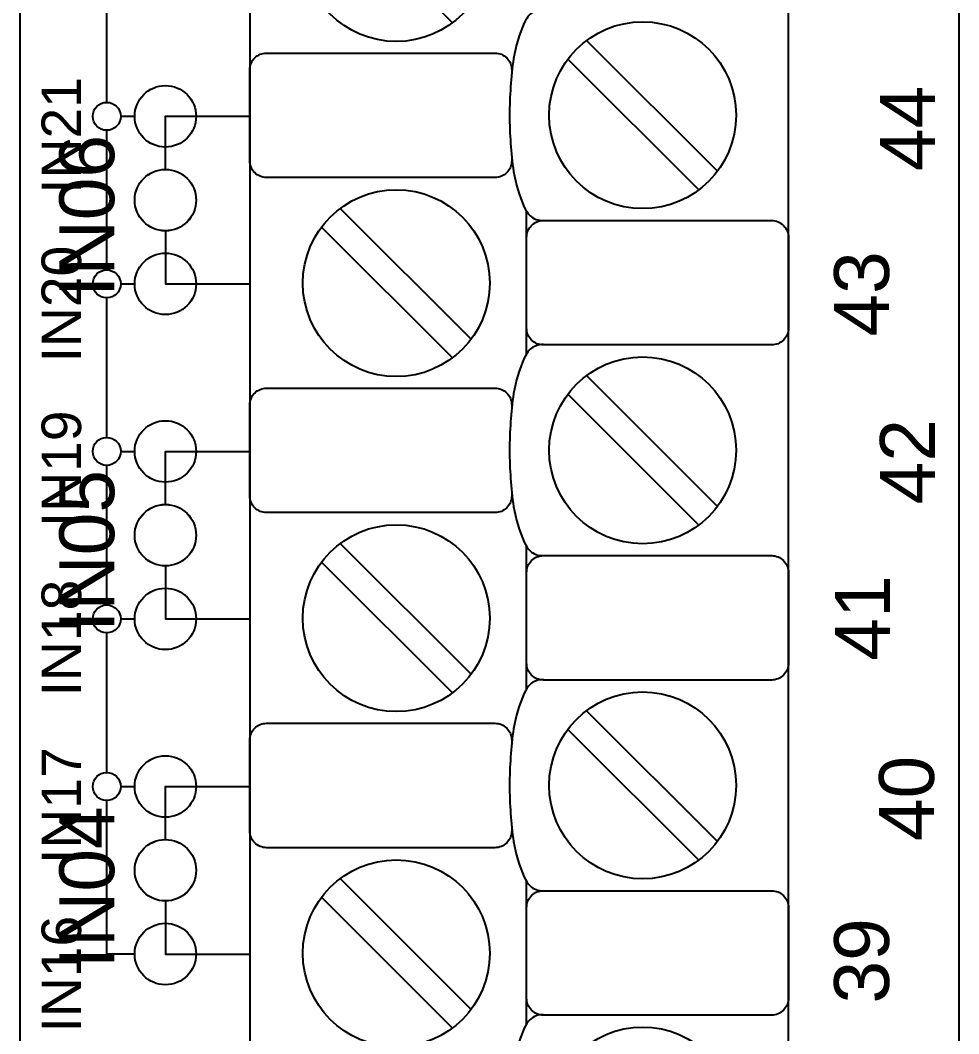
# Model space of a CAD drawing. Extents: x 1 to 47, y 1 to 34.6.
# Drawn here: x 35.169 to 36.849, y 16.855 to 18.67 of the extents above; entities that cross this region are included whole.
import ezdxf

# ---------------------------------------------------------------- set-up
doc = ezdxf.new("R2010")
doc.units = 0
doc.header["$MEASUREMENT"] = 0
for name, color, linetype in [('10_0______DWG_', 7, 'CONTINUOUS'), ('8_1__2___8__OPTOISOLATED_I', 7, 'CONTINUOUS'), ('8_2__7___8__OPTOISOLATED_I', 7, 'CONTINUOUS'), ('8_3__C___18__COMMON____6__', 7, 'CONTINUOUS'), ('8_4__D___18__COMMON____6__', 7, 'CONTINUOUS'), ('8_5__E___8__OPTOISOLATED_I', 7, 'CONTINUOUS'), ('8_6__4___18__COMMON____6__', 7, 'CONTINUOUS'), ('8_7__8___8__OPTOISOLATED_I', 7, 'CONTINUOUS')]:
    doc.layers.add(name, color=color, linetype=linetype)
doc.styles.add('ARIAL', font='arial.ttf')

msp = doc.modelspace()

# ---------------------------------------------------------------- linework, layer by layer
at = {"layer": '10_0______DWG_'}
for points in [[(35.169, 3.6192), (35.169, 20.2795, -0.468367), (35.229, 20.3295), (36.7989, 20.3295, -0.414132), (36.849, 20.2795), (36.849, 3.6192, -0.414214), (36.7989, 3.5692), (35.219, 3.5692, -0.414287)], [(36.3961, 15.088), (36.5141, 15.088, 0.414213), (36.5441, 15.118), (36.5442, 20.0998, 0.414214), (36.5142, 20.1298), (36.2011, 20.1298), (35.9564, 20.2207, 0.480048), (35.7582, 20.0757), (35.7582, 19.8415, -0.414214), (35.7282, 19.8115), (35.61, 19.8115, 0.414212), (35.58, 19.7815), (35.5799, 19.7815), (35.5799, 14.8004, 0.414215), (35.6099, 14.7704), (35.9228, 14.7705), (36.1676, 14.6796, 0.47859), (36.3661, 14.8246), (36.3661, 15.058, -0.414214)]]:
    msp.add_lwpolyline(points, format="xyb", close=True, dxfattribs=at)
for points in [[(35.7083, 18.8999), (35.9425, 18.6657)], [(36.1827, 18.634), (36.4169, 18.3998)], [(36.1493, 18.6005), (36.3835, 18.3664)], [(35.7417, 18.3333), (35.9759, 18.0991)], [(36.0754, 18.073), (36.0754, 18.3281)], [(35.7083, 18.2999), (35.9425, 18.0657)], [(36.1827, 18.0339), (36.4169, 17.7998)], [(36.1493, 18.0005), (36.3835, 17.7664)], [(35.7417, 17.7333), (35.9759, 17.4991)], [(36.0754, 17.473), (36.0754, 17.7281)], [(35.7083, 17.6999), (35.9425, 17.4657)], [(36.1827, 17.4339), (36.4169, 17.1998)], [(36.1493, 17.4005), (36.3835, 17.1664)], [(35.7417, 17.1333), (35.9759, 16.8991)], [(36.0754, 16.873), (36.0754, 17.1281)], [(35.7083, 17.0999), (35.9425, 16.8657)]]:
    msp.add_lwpolyline(points, dxfattribs=at)
for points in [[(36.1054, 18.6895, 0.191033), (36.0815, 18.681, 0.081668), (36.0713, 18.6654, 0.0591), (36.052, 18.6017, 0.034646), (36.0449, 18.5002, 0.03436), (36.052, 18.3995, 0.0591), (36.0713, 18.3358, 0.081668), (36.0815, 18.3201, 0.191033), (36.1054, 18.3116)], [(36.0487, 18.4265), (36.0487, 18.4186, -0.414214), (36.0187, 18.3886), (35.6099, 18.3886, -0.414214), (35.5799, 18.4186), (35.5799, 18.5815, -0.414214), (35.6099, 18.6115), (36.0187, 18.6115, -0.414214), (36.0487, 18.5815), (36.0487, 18.5746)], [(36.0754, 18.2816, -0.414214), (36.1054, 18.3116), (36.5141, 18.3116, -0.414214), (36.5441, 18.2816), (36.5441, 18.1188, -0.414214), (36.5141, 18.0888), (36.1054, 18.0888, -0.414214), (36.0754, 18.1188)], [(36.1054, 18.0895, 0.191033), (36.0815, 18.081, 0.081668), (36.0713, 18.0654, 0.0591), (36.052, 18.0017, 0.034646), (36.0449, 17.9002, 0.03436), (36.052, 17.7995, 0.0591), (36.0713, 17.7357, 0.081668), (36.0815, 17.7201, 0.191033), (36.1054, 17.7116)], [(36.0487, 17.8265), (36.0487, 17.8186, -0.414214), (36.0187, 17.7886), (35.6099, 17.7886, -0.414214), (35.5799, 17.8186), (35.5799, 17.9815, -0.414214), (35.6099, 18.0115), (36.0187, 18.0115, -0.414214), (36.0487, 17.9815), (36.0487, 17.9746)], [(36.0754, 17.6816, -0.414214), (36.1054, 17.7116), (36.5141, 17.7116, -0.414214), (36.5441, 17.6816), (36.5441, 17.5188, -0.414214), (36.5141, 17.4888), (36.1054, 17.4888, -0.414214), (36.0754, 17.5188)], [(36.1054, 17.4895, 0.191033), (36.0815, 17.481, 0.081668), (36.0713, 17.4654, 0.0591), (36.052, 17.4017, 0.034646), (36.0449, 17.3001, 0.03436), (36.052, 17.1995, 0.0591), (36.0713, 17.1357, 0.081668), (36.0815, 17.1201, 0.191033), (36.1054, 17.1116)], [(36.0487, 17.2265), (36.0487, 17.2186, -0.414214), (36.0187, 17.1886), (35.6099, 17.1886, -0.414214), (35.5799, 17.2186), (35.5799, 17.3814, -0.414214), (35.6099, 17.4114), (36.0187, 17.4114, -0.414214), (36.0487, 17.3814), (36.0487, 17.3746)], [(36.0754, 17.0816, -0.414214), (36.1054, 17.1116), (36.5141, 17.1116, -0.414214), (36.5441, 17.0816), (36.5441, 16.9188, -0.414214), (36.5141, 16.8888), (36.1054, 16.8888, -0.414214), (36.0754, 16.9188)], [(36.1054, 16.8895, 0.191033), (36.0815, 16.881, 0.081668), (36.0713, 16.8654, 0.0591), (36.052, 16.8017, 0.034646), (36.0449, 16.7001, 0.03436), (36.052, 16.5995, 0.0591), (36.0713, 16.5357, 0.081668), (36.0815, 16.5201, 0.191033), (36.1054, 16.5116)]]:
    msp.add_lwpolyline(points, format="xyb", dxfattribs=at)
for centre in [(35.8421, 18.7995), (36.2831, 18.5002), (35.8421, 18.1995), (36.2831, 17.9002), (35.8421, 17.5995), (36.2831, 17.3001), (35.8421, 16.9995), (36.2831, 16.7001)]:
    msp.add_circle(centre, 0.1673, dxfattribs=at)
at = {"layer": '8_1__2___8__OPTOISOLATED_I'}
for points in [[(35.4288, 18.4032), (35.4288, 18.4982), (35.5799, 18.4982)], [(35.4288, 18.2932), (35.4288, 18.1982), (35.5799, 18.1982)], [(35.4288, 17.8032), (35.4288, 17.8982), (35.5799, 17.8982)], [(35.4288, 17.6932), (35.4288, 17.5982), (35.5799, 17.5982)], [(35.4288, 17.2032), (35.4288, 17.2982), (35.5799, 17.2982)], [(35.4288, 17.0932), (35.4288, 16.9982), (35.5799, 16.9982)]]:
    msp.add_lwpolyline(points, dxfattribs=at)
for centre in [(35.4288, 18.3482), (35.4288, 17.7482), (35.4288, 17.1482)]:
    msp.add_circle(centre, 0.055, dxfattribs=at)
at = {"layer": '8_2__7___8__OPTOISOLATED_I'}
for points in [[(35.4288, 18.4031), (35.4288, 18.4982), (35.5799, 18.4982)], [(35.4288, 18.2931), (35.4288, 18.1982), (35.5799, 18.1982)], [(35.4288, 17.8031), (35.4288, 17.8982), (35.5799, 17.8982)], [(35.4288, 17.6931), (35.4288, 17.5982), (35.5799, 17.5982)], [(35.4288, 17.2031), (35.4288, 17.2982), (35.5799, 17.2982)], [(35.4288, 17.0931), (35.4288, 16.9982), (35.5799, 16.9982)]]:
    msp.add_lwpolyline(points, dxfattribs=at)
for centre in [(35.4288, 18.3481), (35.4288, 17.7481), (35.4288, 17.1481)]:
    msp.add_circle(centre, 0.055, dxfattribs=at)
at = {"layer": '8_3__C___18__COMMON____6__'}
for points in [[(35.3238, 18.5232), (35.3238, 18.7732)], [(35.3488, 18.4982), (35.3738, 18.4982)], [(35.4838, 18.4982), (35.5799, 18.4982)], [(35.3238, 18.2232), (35.3238, 18.4732)], [(35.3488, 18.1982), (35.3738, 18.1982)], [(35.4838, 18.1982), (35.5799, 18.1982)], [(35.3238, 17.9232), (35.3238, 18.1732)], [(35.3488, 17.8982), (35.3738, 17.8982)], [(35.4838, 17.8982), (35.5799, 17.8982)], [(35.3238, 17.6232), (35.3238, 17.8732)], [(35.3488, 17.5982), (35.3738, 17.5982)], [(35.4838, 17.5982), (35.5799, 17.5982)], [(35.3238, 17.3232), (35.3238, 17.5732)], [(35.3488, 17.2982), (35.3738, 17.2982)], [(35.4838, 17.2982), (35.5799, 17.2982)], [(35.3738, 16.9981), (35.3238, 16.9981), (35.3238, 17.2732)], [(35.4838, 16.9982), (35.5799, 16.9982)]]:
    msp.add_lwpolyline(points, dxfattribs=at)
for centre, radius in [((35.4288, 18.4982), 0.055), ((35.3238, 18.4982), 0.025), ((35.4288, 18.1982), 0.055), ((35.3238, 18.1982), 0.025), ((35.4288, 17.8982), 0.055), ((35.3238, 17.8982), 0.025), ((35.4288, 17.5982), 0.055), ((35.3238, 17.5982), 0.025), ((35.4288, 17.2982), 0.055), ((35.3238, 17.2982), 0.025), ((35.4288, 16.9982), 0.055)]:
    msp.add_circle(centre, radius, dxfattribs=at)
at = {"layer": '8_4__D___18__COMMON____6__'}
for points in [[(35.3238, 18.5232), (35.3238, 18.7732)], [(35.3488, 18.4982), (35.3738, 18.4982)], [(35.4838, 18.4982), (35.5799, 18.4982)], [(35.3238, 18.2232), (35.3238, 18.4732)], [(35.3488, 18.1982), (35.3738, 18.1982)], [(35.4838, 18.1982), (35.5799, 18.1982)], [(35.3238, 17.9232), (35.3238, 18.1732)], [(35.3488, 17.8982), (35.3738, 17.8982)], [(35.4838, 17.8982), (35.5799, 17.8982)], [(35.3238, 17.6232), (35.3238, 17.8732)], [(35.3488, 17.5982), (35.3738, 17.5982)], [(35.4838, 17.5982), (35.5799, 17.5982)], [(35.3238, 17.3232), (35.3238, 17.5732)], [(35.3488, 17.2982), (35.3738, 17.2982)], [(35.4838, 17.2982), (35.5799, 17.2982)], [(35.3738, 16.9981), (35.3238, 16.9981), (35.3238, 17.2732)], [(35.4838, 16.9982), (35.5799, 16.9982)]]:
    msp.add_lwpolyline(points, dxfattribs=at)
for centre, radius in [((35.4288, 18.4982), 0.055), ((35.3238, 18.4982), 0.025), ((35.4288, 18.1982), 0.055), ((35.3238, 18.1982), 0.025), ((35.4288, 17.8982), 0.055), ((35.3238, 17.8982), 0.025), ((35.4288, 17.5982), 0.055), ((35.3238, 17.5982), 0.025), ((35.4288, 17.2982), 0.055), ((35.3238, 17.2982), 0.025), ((35.4288, 16.9982), 0.055)]:
    msp.add_circle(centre, radius, dxfattribs=at)
at = {"layer": '8_5__E___8__OPTOISOLATED_I'}
for points in [[(35.4288, 18.4031), (35.4288, 18.4982), (35.5799, 18.4982)], [(35.4288, 18.2931), (35.4288, 18.1982), (35.5799, 18.1982)], [(35.4288, 17.8031), (35.4288, 17.8982), (35.5799, 17.8982)], [(35.4288, 17.6931), (35.4288, 17.5982), (35.5799, 17.5982)], [(35.4288, 17.2031), (35.4288, 17.2982), (35.5799, 17.2982)], [(35.4288, 17.0931), (35.4288, 16.9982), (35.5799, 16.9982)]]:
    msp.add_lwpolyline(points, dxfattribs=at)
for centre in [(35.4288, 18.3481), (35.4288, 17.7481), (35.4288, 17.1481)]:
    msp.add_circle(centre, 0.055, dxfattribs=at)
at = {"layer": '8_6__4___18__COMMON____6__'}
for points in [[(35.3238, 18.5232), (35.3238, 18.7732)], [(35.3488, 18.4982), (35.3738, 18.4982)], [(35.4838, 18.4982), (35.5799, 18.4982)], [(35.3238, 18.2232), (35.3238, 18.4732)], [(35.3488, 18.1982), (35.3738, 18.1982)], [(35.4838, 18.1982), (35.5799, 18.1982)], [(35.3238, 17.9232), (35.3238, 18.1732)], [(35.3488, 17.8982), (35.3738, 17.8982)], [(35.4838, 17.8982), (35.5799, 17.8982)], [(35.3238, 17.6232), (35.3238, 17.8732)], [(35.3488, 17.5982), (35.3738, 17.5982)], [(35.4838, 17.5982), (35.5799, 17.5982)], [(35.3238, 17.3232), (35.3238, 17.5732)], [(35.3488, 17.2982), (35.3738, 17.2982)], [(35.4838, 17.2982), (35.5799, 17.2982)], [(35.3738, 16.9982), (35.3238, 16.9982), (35.3238, 17.2732)], [(35.4838, 16.9982), (35.5799, 16.9982)]]:
    msp.add_lwpolyline(points, dxfattribs=at)
for centre, radius in [((35.4288, 18.4982), 0.055), ((35.3238, 18.4982), 0.025), ((35.4288, 18.1982), 0.055), ((35.3238, 18.1982), 0.025), ((35.4288, 17.8982), 0.055), ((35.3238, 17.8982), 0.025), ((35.4288, 17.5982), 0.055), ((35.3238, 17.5982), 0.025), ((35.4288, 17.2982), 0.055), ((35.3238, 17.2982), 0.025), ((35.4288, 16.9982), 0.055)]:
    msp.add_circle(centre, radius, dxfattribs=at)
at = {"layer": '8_7__8___8__OPTOISOLATED_I'}
for points in [[(35.4288, 18.4031), (35.4288, 18.4982), (35.5799, 18.4982)], [(35.4288, 18.2931), (35.4288, 18.1982), (35.5799, 18.1982)], [(35.4288, 17.8031), (35.4288, 17.8982), (35.5799, 17.8982)], [(35.4288, 17.6931), (35.4288, 17.5982), (35.5799, 17.5982)], [(35.4288, 17.2031), (35.4288, 17.2982), (35.5799, 17.2982)], [(35.4288, 17.0931), (35.4288, 16.9982), (35.5799, 16.9982)]]:
    msp.add_lwpolyline(points, dxfattribs=at)
for centre in [(35.4288, 18.3481), (35.4288, 17.7481), (35.4288, 17.1481)]:
    msp.add_circle(centre, 0.055, dxfattribs=at)

# ---------------------------------------------------------------- texts
at = {"layer": '10_0______DWG_', "style": 'ARIAL'}
for s, p in [('44', (36.8063, 18.4)), ('43', (36.7242, 18.1038)), ('42', (36.8063, 17.8034)), ('41', (36.7258, 17.5236)), ('40', (36.8047, 17.2003)), ('39', (36.7242, 16.9096))]:
    msp.add_text(s, height=0.09833, rotation=90, dxfattribs=at).set_placement(p)
at = {"layer": '8_1__2___8__OPTOISOLATED_I', "style": 'ARIAL'}
for s, p in [('IN06', (35.3372, 18.1748)), ('IN05', (35.3372, 17.5748)), ('IN04', (35.3372, 16.9726))]:
    msp.add_text(s, height=0.09833, rotation=90, dxfattribs=at).set_placement(p)
at = {"layer": '8_2__7___8__OPTOISOLATED_I', "style": 'ARIAL'}
for s, p in [('IN06', (35.3372, 18.1748)), ('IN05', (35.3372, 17.5748)), ('IN04', (35.3372, 16.9726))]:
    msp.add_text(s, height=0.09833, rotation=90, dxfattribs=at).set_placement(p)
at = {"layer": '8_3__C___18__COMMON____6__', "style": 'ARIAL'}
for s, p in [('IN21', (35.2779, 18.3595)), ('IN20', (35.2779, 18.0575)), ('IN19', (35.2779, 17.7625)), ('IN18', (35.2779, 17.4595)), ('IN17', (35.2779, 17.1595)), ('IN16', (35.2779, 16.8577))]:
    msp.add_text(s, height=0.0708, rotation=90, dxfattribs=at).set_placement(p)
at = {"layer": '8_4__D___18__COMMON____6__', "style": 'ARIAL'}
for s, p in [('IN21', (35.2779, 18.3595)), ('IN20', (35.2779, 18.0575)), ('IN19', (35.2779, 17.7625)), ('IN18', (35.2779, 17.4595)), ('IN17', (35.2779, 17.1595)), ('IN16', (35.2779, 16.8577))]:
    msp.add_text(s, height=0.0708, rotation=90, dxfattribs=at).set_placement(p)
at = {"layer": '8_5__E___8__OPTOISOLATED_I', "style": 'ARIAL'}
for s, p in [('IN06', (35.3372, 18.1748)), ('IN05', (35.3372, 17.5748)), ('IN04', (35.3372, 16.9726))]:
    msp.add_text(s, height=0.09833, rotation=90, dxfattribs=at).set_placement(p)
at = {"layer": '8_6__4___18__COMMON____6__', "style": 'ARIAL'}
for s, p in [('IN21', (35.2779, 18.3595)), ('IN20', (35.2779, 18.0576)), ('IN19', (35.2779, 17.7625)), ('IN18', (35.2779, 17.4595)), ('IN17', (35.2779, 17.1595)), ('IN16', (35.2779, 16.8578))]:
    msp.add_text(s, height=0.0708, rotation=90, dxfattribs=at).set_placement(p)
at = {"layer": '8_7__8___8__OPTOISOLATED_I', "style": 'ARIAL'}
for s, p in [('IN06', (35.3372, 18.1748)), ('IN05', (35.3372, 17.5748)), ('IN04', (35.3372, 16.9726))]:
    msp.add_text(s, height=0.09833, rotation=90, dxfattribs=at).set_placement(p)

doc.saveas('drawing.dxf')
